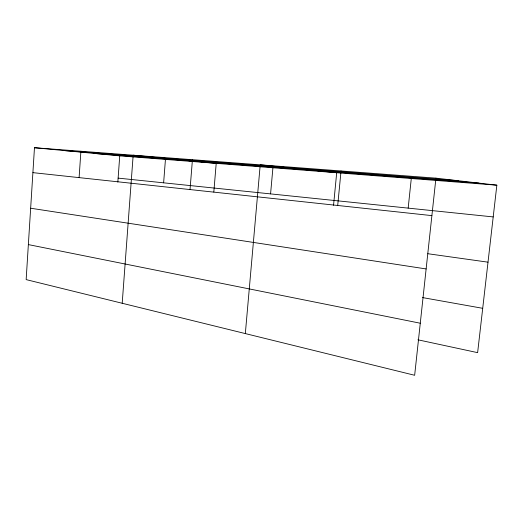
<?xml version="1.0" encoding="UTF-8"?>
<svg xmlns="http://www.w3.org/2000/svg" width="523" height="523" viewBox="0 0 523 523"><rect width="100%" height="100%" fill="white"/><g stroke="black" fill="none" stroke-linecap="round" stroke-linejoin="round"><path stroke-width="0.78" d="M435.934 178.147L34.472 147.721L26.15 279.615L414.654 375.279L435.934 178.147L496.85 185.175L477.623 352.646L417.923 339.8M79.104 177.617L80.908 151.239M117.838 182.089L119.741 155.867L34.472 147.721M122.199 303.262L133.169 155.2L216.208 163.359L213.815 192.059M163.627 182.828L165.445 159.417M190.026 189.568L192.438 159.692M245.326 333.582L260.219 164.83L336.701 172.727L333.543 205.297M270.574 193.889L272.921 167.772M337.695 205.474L341.055 170.956M408.169 208.121L411.287 178.52M64.774 150.617L458.325 180.729M93.682 153.376L478.911 183.102M119.741 155.867L496.85 185.175M118.126 178.121L493.202 216.921M32.903 172.642L431.887 215.62M427.807 253.72L488.011 262.173M30.654 208.226L426.127 268.946M422.486 297.574L482.709 308.315M28.36 244.594L420.27 323.221"/></g></svg>
